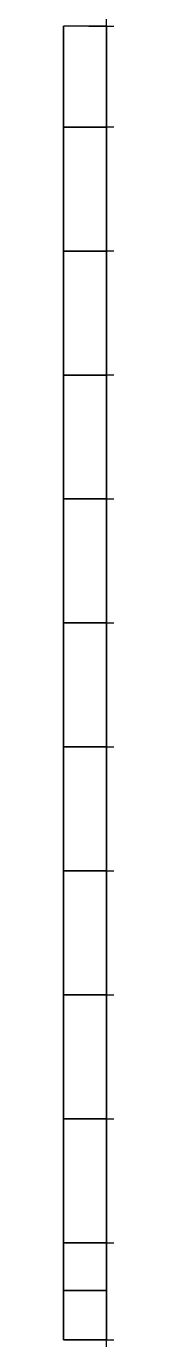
# Model space of a CAD drawing. Header units: centimetres. Extents: x 0.2 to 2.7, y -723.6 to -649.4.
import ezdxf

# ---------------------------------------------------------------- set-up
doc = ezdxf.new("R2010")
doc.units = ezdxf.units.CM
doc.header["$PDMODE"] = 2
doc.header["$PDSIZE"] = 1
for name, color, linetype in [('bearings', 4, 'Continuous'), ('deck01', 31, 'Continuous'), ('deck02', 32, 'Continuous'), ('deck03', 33, 'Continuous'), ('deck04', 34, 'Continuous'), ('deck05', 35, 'Continuous'), ('deck06', 36, 'Continuous'), ('deck07', 37, 'Continuous'), ('deck08', 38, 'Continuous'), ('deck09', 39, 'Continuous'), ('deck10', 40, 'Continuous'), ('deck11', 41, 'Continuous'), ('deck12', 42, 'Continuous'), ('dock01', 61, 'Continuous'), ('dock02', 62, 'Continuous'), ('dock03', 63, 'Continuous'), ('dock04', 64, 'Continuous'), ('dock05', 65, 'Continuous'), ('dock06', 66, 'Continuous'), ('dock07', 67, 'Continuous'), ('dock08', 68, 'Continuous'), ('dock09', 69, 'Continuous'), ('dock10', 70, 'Continuous'), ('dock11', 71, 'Continuous'), ('dock12', 72, 'Continuous'), ('footings', 6, 'Continuous'), ('P01', 61, 'Continuous'), ('P02', 62, 'Continuous'), ('P03', 63, 'Continuous'), ('P04', 64, 'Continuous'), ('P05', 65, 'Continuous'), ('P06', 66, 'Continuous'), ('P07', 67, 'Continuous'), ('P08', 68, 'Continuous'), ('P09', 169, 'Continuous'), ('P10', 70, 'Continuous'), ('parapet01', 61, 'Continuous'), ('parapet01B', 161, 'Continuous'), ('parapet01C', 171, 'Continuous'), ('parapet02', 62, 'Continuous'), ('parapet02B', 162, 'Continuous'), ('parapet02C', 163, 'Continuous'), ('parapet03', 63, 'Continuous'), ('parapet03B', 163, 'Continuous'), ('parapet03C', 164, 'Continuous'), ('parapet04', 64, 'Continuous'), ('parapet04B', 164, 'Continuous'), ('parapet04C', 165, 'Continuous'), ('parapet05', 65, 'Continuous'), ('parapet05B', 165, 'Continuous'), ('parapet05C', 166, 'Continuous'), ('parapet06', 66, 'Continuous'), ('parapet06B', 166, 'Continuous'), ('parapet06C', 167, 'Continuous'), ('parapet07', 67, 'Continuous'), ('parapet07B', 167, 'Continuous'), ('parapet07C', 168, 'Continuous'), ('parapet08', 68, 'Continuous'), ('parapet08B', 168, 'Continuous'), ('parapet08C', 169, 'Continuous'), ('parapet09', 69, 'Continuous'), ('parapet09B', 169, 'Continuous'), ('parapet09C', 170, 'Continuous'), ('parapet10', 70, 'Continuous'), ('parapet10B', 170, 'Continuous'), ('parapet10C', 171, 'Continuous'), ('parapet11', 71, 'Continuous'), ('parapet11B', 171, 'Continuous'), ('parapet11C', 172, 'Continuous'), ('parapet12', 72, 'Continuous'), ('parapet12B', 172, 'Continuous'), ('parapet12C', 173, 'Continuous'), ('springs', 3, 'Continuous'), ('T00', 50, 'Continuous'), ('T01', 51, 'Continuous'), ('T02', 52, 'Continuous'), ('T03', 53, 'Continuous'), ('T04', 54, 'Continuous'), ('T05', 55, 'Continuous'), ('T06', 56, 'Continuous'), ('T07', 57, 'Continuous'), ('T08', 58, 'Continuous'), ('T09', 59, 'Continuous'), ('T10', 60, 'Continuous'), ('T11', 61, 'Continuous')]:
    doc.layers.add(name, color=color, linetype=linetype)

msp = doc.modelspace()

# ---------------------------------------------------------------- linework, layer by layer
at = {"layer": 'bearings'}
for p in [(2.653, -649.409, 446.31), (2.653, -723.573, 442.436)]:
    msp.add_point(p, dxfattribs=at)
at = {"layer": 'deck01'}
msp.add_3dface([(0.209, -723.573, 442.684), (2.653, -723.573, 442.636), (2.656, -720.798, 442.913), (0.209, -720.798, 442.962)], dxfattribs=at)
at = {"layer": 'deck02'}
msp.add_3dface([(0.209, -720.798, 442.962), (2.656, -720.798, 442.913), (2.656, -718.1, 443.049), (0.211, -718.1, 443.098)], dxfattribs=at)
at = {"layer": 'deck03'}
msp.add_3dface([(0.211, -718.1, 443.098), (2.656, -718.1, 443.049), (2.656, -711.1, 443.402), (0.211, -711.1, 443.451)], dxfattribs=at)
at = {"layer": 'deck04'}
msp.add_3dface([(0.211, -711.1, 443.451), (2.656, -711.1, 443.402), (2.655, -704.1, 443.755), (0.211, -704.1, 443.803)], dxfattribs=at)
at = {"layer": 'deck05'}
msp.add_3dface([(0.211, -704.1, 443.803), (2.655, -704.1, 443.755), (2.655, -697.1, 444.107), (0.211, -697.1, 444.156)], dxfattribs=at)
at = {"layer": 'deck06'}
msp.add_3dface([(0.211, -697.1, 444.156), (2.655, -697.1, 444.107), (2.655, -690.1, 444.46), (0.21, -690.1, 444.509)], dxfattribs=at)
at = {"layer": 'deck07'}
msp.add_3dface([(0.21, -690.1, 444.509), (2.655, -690.1, 444.46), (2.655, -683.1, 444.812), (0.21, -683.1, 444.861)], dxfattribs=at)
at = {"layer": 'deck08'}
msp.add_3dface([(0.21, -683.1, 444.861), (2.655, -683.1, 444.812), (2.654, -676.1, 445.165), (0.21, -676.1, 445.214)], dxfattribs=at)
at = {"layer": 'deck09'}
msp.add_3dface([(0.21, -676.1, 445.214), (2.654, -676.1, 445.165), (2.654, -669.1, 445.518), (0.209, -669.1, 445.566)], dxfattribs=at)
at = {"layer": 'deck10'}
msp.add_3dface([(0.209, -669.1, 445.566), (2.654, -669.1, 445.518), (2.654, -662.1, 445.87), (0.209, -662.1, 445.919)], dxfattribs=at)
at = {"layer": 'deck11'}
msp.add_3dface([(0.209, -662.1, 445.919), (2.654, -662.1, 445.87), (2.654, -655.101, 446.223), (0.209, -655.101, 446.272)], dxfattribs=at)
at = {"layer": 'deck12'}
msp.add_3dface([(0.209, -655.101, 446.272), (2.654, -655.101, 446.223), (2.653, -649.409, 446.51), (0.209, -649.409, 446.558)], dxfattribs=at)
at = {"layer": 'dock01'}
for points in [[(0.209, -720.798, 442.214), (0.209, -723.573, 441.936), (0.209, -723.573, 442.634), (0.212, -720.798, 442.912)], [(0.209, -723.573, 442.634), (0.212, -720.798, 442.912), (0.212, -720.798, 442.962), (0.209, -723.573, 442.684)]]:
    msp.add_3dface(points, dxfattribs=at)
at = {"layer": 'dock02'}
for points in [[(0.211, -718.1, 442.35), (0.209, -720.798, 442.214), (0.212, -720.798, 442.912), (0.212, -718.1, 443.048)], [(0.212, -720.798, 442.912), (0.212, -718.1, 443.048), (0.212, -718.1, 443.098), (0.212, -720.798, 442.962)]]:
    msp.add_3dface(points, dxfattribs=at)
at = {"layer": 'dock03'}
for points in [[(0.211, -711.1, 442.702), (0.211, -718.1, 442.35), (0.212, -718.1, 443.048), (0.212, -711.1, 443.401)], [(0.212, -718.1, 443.048), (0.212, -711.1, 443.401), (0.212, -711.1, 443.451), (0.212, -718.1, 443.098)]]:
    msp.add_3dface(points, dxfattribs=at)
at = {"layer": 'dock04'}
for points in [[(0.211, -704.1, 443.055), (0.211, -711.1, 442.702), (0.212, -711.1, 443.401), (0.211, -704.1, 443.753)], [(0.212, -711.1, 443.401), (0.211, -704.1, 443.753), (0.211, -704.1, 443.803), (0.212, -711.1, 443.451)]]:
    msp.add_3dface(points, dxfattribs=at)
at = {"layer": 'dock05'}
for points in [[(0.211, -697.1, 443.408), (0.211, -704.1, 443.055), (0.211, -704.1, 443.753), (0.211, -697.1, 444.106)], [(0.211, -704.1, 443.753), (0.211, -697.1, 444.106), (0.211, -697.1, 444.156), (0.211, -704.1, 443.803)]]:
    msp.add_3dface(points, dxfattribs=at)
at = {"layer": 'dock06'}
for points in [[(0.21, -690.1, 443.76), (0.211, -697.1, 443.408), (0.211, -697.1, 444.106), (0.211, -690.1, 444.459)], [(0.211, -697.1, 444.106), (0.211, -690.1, 444.459), (0.211, -690.1, 444.509), (0.211, -697.1, 444.156)]]:
    msp.add_3dface(points, dxfattribs=at)
at = {"layer": 'dock07'}
for points in [[(0.21, -683.1, 444.113), (0.21, -690.1, 443.76), (0.211, -690.1, 444.459), (0.21, -683.1, 444.811)], [(0.211, -690.1, 444.459), (0.21, -683.1, 444.811), (0.21, -683.1, 444.861), (0.211, -690.1, 444.509)]]:
    msp.add_3dface(points, dxfattribs=at)
at = {"layer": 'dock08'}
for points in [[(0.21, -676.1, 444.465), (0.21, -683.1, 444.113), (0.21, -683.1, 444.811), (0.21, -676.1, 445.164)], [(0.21, -683.1, 444.811), (0.21, -676.1, 445.164), (0.21, -676.1, 445.214), (0.21, -683.1, 444.861)]]:
    msp.add_3dface(points, dxfattribs=at)
at = {"layer": 'dock09'}
for points in [[(0.209, -669.1, 444.818), (0.21, -676.1, 444.465), (0.21, -676.1, 445.164), (0.21, -669.1, 445.516)], [(0.21, -676.1, 445.164), (0.21, -669.1, 445.516), (0.21, -669.1, 445.566), (0.21, -676.1, 445.214)]]:
    msp.add_3dface(points, dxfattribs=at)
at = {"layer": 'dock10'}
for points in [[(0.209, -662.1, 445.171), (0.209, -669.1, 444.818), (0.21, -669.1, 445.516), (0.21, -662.1, 445.869)], [(0.21, -669.1, 445.516), (0.21, -662.1, 445.869), (0.21, -662.1, 445.919), (0.21, -669.1, 445.566)]]:
    msp.add_3dface(points, dxfattribs=at)
at = {"layer": 'dock11'}
for points in [[(0.209, -655.101, 445.523), (0.209, -662.1, 445.171), (0.21, -662.1, 445.869), (0.209, -655.101, 446.222)], [(0.21, -662.1, 445.869), (0.209, -655.101, 446.222), (0.209, -655.101, 446.272), (0.21, -662.1, 445.919)]]:
    msp.add_3dface(points, dxfattribs=at)
at = {"layer": 'dock12'}
for points in [[(0.209, -649.409, 445.81), (0.209, -655.101, 445.523), (0.209, -655.101, 446.222), (0.209, -649.409, 446.508)], [(0.209, -655.101, 446.222), (0.209, -649.409, 446.508), (0.209, -649.409, 446.558), (0.209, -655.101, 446.272)]]:
    msp.add_3dface(points, dxfattribs=at)
at = {"layer": 'footings'}
for p in [(2.653, -655.093, 443.469), (2.653, -662.093, 443.318), (2.653, -669.093, 443.07), (2.653, -676.093, 442.661), (2.653, -683.093, 442.299), (2.653, -690.093, 442.112), (2.653, -697.093, 441.915), (2.653, -704.093, 441.726), (2.653, -711.093, 441.374), (2.653, -718.093, 440.997)]:
    msp.add_point(p, dxfattribs=at)
at = {"layer": 'P01'}
msp.add_line((2.653, -718.093, 440.997), (2.656, -718.1, 442.849), dxfattribs=at)
at = {"layer": 'P02'}
msp.add_line((2.653, -711.093, 441.374), (2.656, -711.1, 443.202), dxfattribs=at)
at = {"layer": 'P03'}
msp.add_line((2.653, -704.093, 441.726), (2.655, -704.1, 443.555), dxfattribs=at)
at = {"layer": 'P04'}
msp.add_line((2.653, -697.093, 441.915), (2.655, -697.1, 443.907), dxfattribs=at)
at = {"layer": 'P05'}
msp.add_line((2.653, -690.093, 442.112), (2.655, -690.1, 444.26), dxfattribs=at)
at = {"layer": 'P06'}
msp.add_line((2.653, -683.093, 442.299), (2.655, -683.1, 444.612), dxfattribs=at)
at = {"layer": 'P07'}
msp.add_line((2.653, -676.093, 442.661), (2.654, -676.1, 444.965), dxfattribs=at)
at = {"layer": 'P08'}
msp.add_line((2.653, -669.093, 443.07), (2.654, -669.1, 445.318), dxfattribs=at)
at = {"layer": 'P09'}
msp.add_line((2.653, -662.093, 443.318), (2.654, -662.1, 445.67), dxfattribs=at)
at = {"layer": 'P10'}
msp.add_line((2.653, -655.093, 443.469), (2.654, -655.101, 446.023), dxfattribs=at)
at = {"layer": 'parapet01'}
msp.add_3dface([(2.653, -723.573, 442.636), (2.656, -720.798, 442.913), (2.653, -720.798, 443.216), (2.653, -723.573, 442.938)], dxfattribs=at)
at = {"layer": 'parapet01B'}
msp.add_3dface([(2.653, -723.573, 442.586), (2.656, -720.798, 442.863), (2.656, -720.798, 442.913), (2.653, -723.573, 442.636)], dxfattribs=at)
at = {"layer": 'parapet01C'}
msp.add_3dface([(2.653, -723.573, 442.436), (2.656, -720.798, 442.713), (2.656, -720.798, 442.863), (2.653, -723.573, 442.586)], dxfattribs=at)
at = {"layer": 'parapet02'}
msp.add_3dface([(2.656, -720.798, 442.913), (2.656, -718.1, 443.049), (2.653, -718.1, 443.352), (2.653, -720.798, 443.216)], dxfattribs=at)
at = {"layer": 'parapet02B'}
msp.add_3dface([(2.656, -720.798, 442.913), (2.656, -720.798, 442.863), (2.656, -718.1, 442.999), (2.656, -718.1, 443.049)], dxfattribs=at)
at = {"layer": 'parapet02C'}
msp.add_3dface([(2.656, -720.798, 442.713), (2.656, -718.1, 442.849), (2.656, -718.1, 442.999), (2.656, -720.798, 442.863)], dxfattribs=at)
at = {"layer": 'parapet03'}
msp.add_3dface([(2.656, -718.1, 443.049), (2.656, -711.1, 443.402), (2.653, -711.1, 443.705), (2.653, -718.1, 443.352)], dxfattribs=at)
at = {"layer": 'parapet03B'}
msp.add_3dface([(2.656, -718.1, 442.999), (2.656, -711.1, 443.352), (2.656, -711.1, 443.402), (2.656, -718.1, 443.049)], dxfattribs=at)
at = {"layer": 'parapet03C'}
msp.add_3dface([(2.656, -718.1, 442.849), (2.656, -711.1, 443.202), (2.656, -711.1, 443.352), (2.656, -718.1, 442.999)], dxfattribs=at)
at = {"layer": 'parapet04'}
msp.add_3dface([(2.656, -711.1, 443.402), (2.655, -704.1, 443.755), (2.653, -704.1, 444.057), (2.653, -711.1, 443.705)], dxfattribs=at)
at = {"layer": 'parapet04B'}
msp.add_3dface([(2.656, -711.1, 443.352), (2.655, -704.1, 443.705), (2.655, -704.1, 443.755), (2.656, -711.1, 443.402)], dxfattribs=at)
at = {"layer": 'parapet04C'}
msp.add_3dface([(2.656, -711.1, 443.202), (2.655, -704.1, 443.555), (2.655, -704.1, 443.705), (2.656, -711.1, 443.352)], dxfattribs=at)
at = {"layer": 'parapet05'}
msp.add_3dface([(2.655, -704.1, 443.755), (2.655, -697.1, 444.107), (2.652, -697.1, 444.41), (2.653, -704.1, 444.057)], dxfattribs=at)
at = {"layer": 'parapet05B'}
msp.add_3dface([(2.655, -704.1, 443.705), (2.655, -697.1, 444.057), (2.655, -697.1, 444.107), (2.655, -704.1, 443.755)], dxfattribs=at)
at = {"layer": 'parapet05C'}
msp.add_3dface([(2.655, -704.1, 443.555), (2.655, -697.1, 443.907), (2.655, -697.1, 444.057), (2.655, -704.1, 443.705)], dxfattribs=at)
at = {"layer": 'parapet06'}
msp.add_3dface([(2.655, -697.1, 444.107), (2.655, -690.1, 444.46), (2.652, -690.1, 444.762), (2.652, -697.1, 444.41)], dxfattribs=at)
at = {"layer": 'parapet06B'}
msp.add_3dface([(2.655, -697.1, 444.057), (2.655, -690.1, 444.41), (2.655, -690.1, 444.46), (2.655, -697.1, 444.107)], dxfattribs=at)
at = {"layer": 'parapet06C'}
msp.add_3dface([(2.655, -697.1, 443.907), (2.655, -690.1, 444.26), (2.655, -690.1, 444.41), (2.655, -697.1, 444.057)], dxfattribs=at)
at = {"layer": 'parapet07'}
msp.add_3dface([(2.655, -690.1, 444.46), (2.655, -683.1, 444.812), (2.652, -683.1, 445.115), (2.652, -690.1, 444.762)], dxfattribs=at)
at = {"layer": 'parapet07B'}
msp.add_3dface([(2.655, -690.1, 444.41), (2.655, -683.1, 444.762), (2.655, -683.1, 444.812), (2.655, -690.1, 444.46)], dxfattribs=at)
at = {"layer": 'parapet07C'}
msp.add_3dface([(2.655, -690.1, 444.26), (2.655, -683.1, 444.612), (2.655, -683.1, 444.762), (2.655, -690.1, 444.41)], dxfattribs=at)
at = {"layer": 'parapet08'}
msp.add_3dface([(2.655, -683.1, 444.812), (2.654, -676.1, 445.165), (2.652, -676.1, 445.468), (2.652, -683.1, 445.115)], dxfattribs=at)
at = {"layer": 'parapet08B'}
msp.add_3dface([(2.655, -683.1, 444.762), (2.654, -676.1, 445.115), (2.653, -676.1, 445.165), (2.655, -683.1, 444.812)], dxfattribs=at)
at = {"layer": 'parapet08C'}
msp.add_3dface([(2.655, -683.1, 444.612), (2.654, -676.1, 444.965), (2.654, -676.1, 445.115), (2.655, -683.1, 444.762)], dxfattribs=at)
at = {"layer": 'parapet09'}
msp.add_3dface([(2.653, -676.1, 445.165), (2.654, -669.1, 445.518), (2.651, -669.1, 445.82), (2.652, -676.1, 445.468)], dxfattribs=at)
at = {"layer": 'parapet09B'}
msp.add_3dface([(2.654, -676.1, 445.115), (2.654, -669.1, 445.468), (2.654, -669.1, 445.518), (2.653, -676.1, 445.165)], dxfattribs=at)
at = {"layer": 'parapet09C'}
msp.add_3dface([(2.654, -676.1, 444.965), (2.654, -669.1, 445.318), (2.654, -669.1, 445.468), (2.654, -676.1, 445.115)], dxfattribs=at)
at = {"layer": 'parapet10'}
msp.add_3dface([(2.651, -669.1, 445.82), (2.654, -669.1, 445.518), (2.654, -662.1, 445.87), (2.651, -662.1, 446.173)], dxfattribs=at)
at = {"layer": 'parapet10B'}
msp.add_3dface([(2.654, -669.1, 445.468), (2.654, -662.1, 445.82), (2.654, -662.1, 445.87), (2.654, -669.1, 445.518)], dxfattribs=at)
at = {"layer": 'parapet10C'}
msp.add_3dface([(2.654, -669.1, 445.318), (2.654, -662.1, 445.67), (2.654, -662.1, 445.82), (2.654, -669.1, 445.468)], dxfattribs=at)
at = {"layer": 'parapet11'}
msp.add_3dface([(2.654, -662.1, 445.87), (2.654, -655.101, 446.223), (2.651, -655.101, 446.525), (2.651, -662.1, 446.173)], dxfattribs=at)
at = {"layer": 'parapet11B'}
msp.add_3dface([(2.654, -662.1, 445.82), (2.654, -655.101, 446.173), (2.654, -655.101, 446.223), (2.654, -662.1, 445.87)], dxfattribs=at)
at = {"layer": 'parapet11C'}
msp.add_3dface([(2.654, -662.1, 445.67), (2.654, -655.101, 446.023), (2.654, -655.101, 446.173), (2.654, -662.1, 445.82)], dxfattribs=at)
at = {"layer": 'parapet12'}
msp.add_3dface([(2.654, -655.101, 446.223), (2.653, -649.409, 446.51), (2.651, -649.409, 446.812), (2.651, -655.101, 446.525)], dxfattribs=at)
at = {"layer": 'parapet12B'}
msp.add_3dface([(2.654, -655.101, 446.173), (2.653, -649.409, 446.46), (2.653, -649.409, 446.51), (2.654, -655.101, 446.223)], dxfattribs=at)
at = {"layer": 'parapet12C'}
msp.add_3dface([(2.654, -655.101, 446.023), (2.653, -649.409, 446.31), (2.653, -649.409, 446.46), (2.654, -655.101, 446.173)], dxfattribs=at)
at = {"layer": 'springs'}
msp.add_polyline3d([(0.209, -723.573, 441.936), (0.209, -720.798, 442.214), (0.211, -718.1, 442.35), (0.211, -711.1, 442.702), (0.211, -704.1, 443.055), (0.211, -697.1, 443.408), (0.21, -690.1, 443.76), (0.21, -683.1, 444.113), (0.21, -676.1, 444.465), (0.209, -669.1, 444.818), (0.209, -662.1, 445.171), (0.209, -655.101, 445.523), (0.209, -649.409, 445.81)], dxfattribs=at)
at = {"layer": 'T00'}
msp.add_line((2.653, -723.573, 442.586), (0.209, -723.573, 442.634), dxfattribs=at)
at = {"layer": 'T01'}
msp.add_line((2.656, -718.1, 442.999), (0.212, -718.1, 443.048), dxfattribs=at)
at = {"layer": 'T02'}
msp.add_line((2.656, -711.1, 443.352), (0.212, -711.1, 443.401), dxfattribs=at)
at = {"layer": 'T03'}
msp.add_line((2.655, -704.1, 443.705), (0.211, -704.1, 443.753), dxfattribs=at)
at = {"layer": 'T04'}
msp.add_line((2.655, -697.1, 444.057), (0.211, -697.1, 444.106), dxfattribs=at)
at = {"layer": 'T05'}
msp.add_line((2.655, -690.1, 444.41), (0.211, -690.1, 444.459), dxfattribs=at)
at = {"layer": 'T06'}
msp.add_line((2.655, -683.1, 444.762), (0.21, -683.1, 444.811), dxfattribs=at)
at = {"layer": 'T07'}
msp.add_line((2.654, -676.1, 445.115), (0.21, -676.1, 445.164), dxfattribs=at)
at = {"layer": 'T08'}
msp.add_line((2.654, -669.1, 445.468), (0.21, -669.1, 445.516), dxfattribs=at)
at = {"layer": 'T09'}
msp.add_line((2.654, -662.1, 445.82), (0.21, -662.1, 445.869), dxfattribs=at)
at = {"layer": 'T10'}
msp.add_line((2.654, -655.101, 446.173), (0.209, -655.101, 446.222), dxfattribs=at)
at = {"layer": 'T11'}
msp.add_line((2.653, -649.409, 446.46), (0.209, -649.409, 446.508), dxfattribs=at)

doc.saveas('drawing.dxf')
